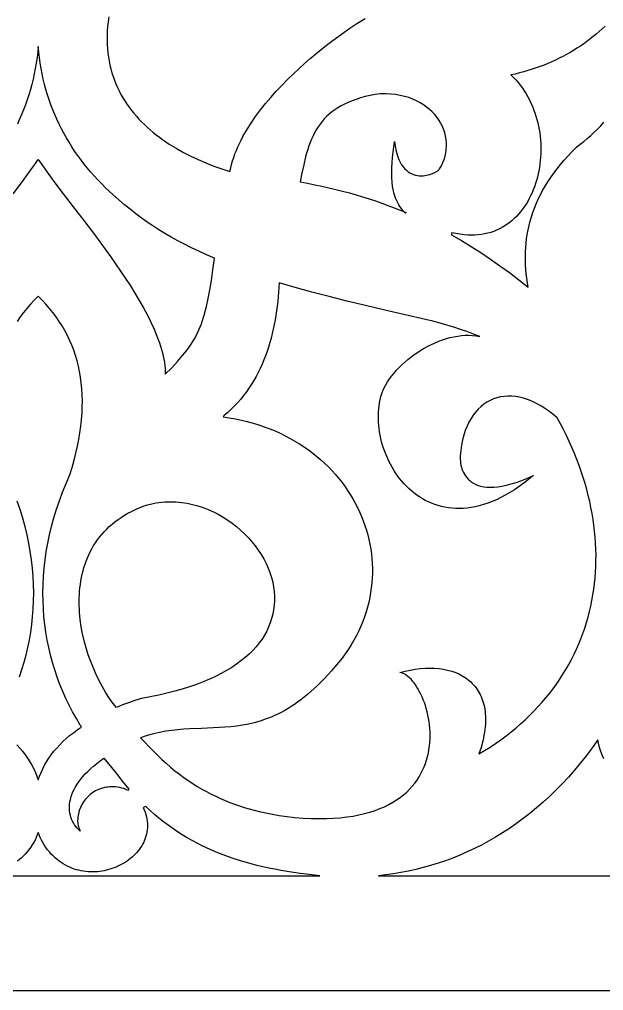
# Model space of a CAD drawing. Extents: x -53 to 63, y 3 to 43.
# Drawn here: x 21.28 to 35.28, y 2.79 to 26.06 of the extents above; entities that cross this region are included whole.
import ezdxf

# ---------------------------------------------------------------- set-up
doc = ezdxf.new("R2010")
doc.units = 0
doc.header["$MEASUREMENT"] = 0
doc.layers.add('LAYER_1', color=18, linetype='CONTINUOUS')

msp = doc.modelspace()

# ---------------------------------------------------------------- linework, layer by layer
at = {"layer": 'LAYER_1'}
for points in [[(23.424, 26.123), (23.408, 26.009), (23.397, 25.897), (23.389, 25.786), (23.385, 25.678), (23.385, 25.571), (23.388, 25.467), (23.394, 25.364), (23.404, 25.263), (23.417, 25.164), (23.433, 25.066), (23.453, 24.971), (23.476, 24.877), (23.501, 24.785), (23.53, 24.694), (23.562, 24.606), (23.596, 24.519), (23.634, 24.434), (23.674, 24.351), (23.716, 24.269), (23.762, 24.189), (23.81, 24.111), (23.86, 24.035), (23.913, 23.96), (23.968, 23.886), (24.026, 23.815), (24.086, 23.745), (24.148, 23.676), (24.212, 23.609), (24.278, 23.544), (24.346, 23.48), (24.417, 23.418), (24.489, 23.358), (24.563, 23.299), (24.638, 23.241), (24.716, 23.185), (24.795, 23.13), (24.875, 23.077), (25.041, 22.976), (25.212, 22.88), (25.388, 22.789), (25.569, 22.705), (25.753, 22.625), (25.942, 22.552), (26.133, 22.483), (26.327, 22.42), (26.345, 22.505), (26.366, 22.589), (26.39, 22.674), (26.418, 22.758), (26.448, 22.842), (26.481, 22.926), (26.517, 23.009), (26.555, 23.093), (26.596, 23.175), (26.639, 23.257), (26.685, 23.339), (26.732, 23.42), (26.834, 23.581), (26.943, 23.739), (27.058, 23.895), (27.179, 24.048), (27.305, 24.197), (27.435, 24.343), (27.568, 24.485), (27.704, 24.622), (27.84, 24.756), (27.978, 24.884), (28.115, 25.008), (28.251, 25.127), (28.385, 25.24), (28.516, 25.347), (28.644, 25.449), (28.767, 25.544), (28.997, 25.714), (29.198, 25.855), (29.364, 25.966), (29.488, 26.043), (29.563, 26.086)], [(35.312, 25.903), (35.243, 25.839), (35.173, 25.776), (35.102, 25.715), (35.029, 25.654), (34.954, 25.596), (34.878, 25.538), (34.801, 25.483), (34.722, 25.428), (34.641, 25.375), (34.559, 25.324), (34.476, 25.274), (34.391, 25.226), (34.305, 25.18), (34.217, 25.135), (34.128, 25.092), (34.037, 25.05), (33.945, 25.01), (33.852, 24.972), (33.757, 24.936), (33.661, 24.902), (33.564, 24.869), (33.465, 24.838), (33.365, 24.809), (33.263, 24.782), (33.161, 24.757), (33.056, 24.734), (33.056, 24.734), (33.117, 24.675), (33.175, 24.614), (33.23, 24.551), (33.282, 24.486), (33.332, 24.42), (33.378, 24.351), (33.423, 24.281), (33.464, 24.209), (33.503, 24.135), (33.539, 24.061), (33.573, 23.985), (33.603, 23.907), (33.632, 23.829), (33.657, 23.75), (33.681, 23.67), (33.701, 23.589), (33.719, 23.508), (33.735, 23.426), (33.747, 23.344), (33.758, 23.261), (33.766, 23.178), (33.771, 23.095), (33.774, 23.012), (33.775, 22.929), (33.773, 22.847), (33.768, 22.765), (33.761, 22.683), (33.752, 22.601), (33.741, 22.52), (33.727, 22.44), (33.71, 22.361), (33.692, 22.283), (33.671, 22.206), (33.647, 22.13), (33.622, 22.055), (33.594, 21.982), (33.564, 21.91), (33.531, 21.839), (33.497, 21.771), (33.46, 21.704), (33.42, 21.639), (33.379, 21.576), (33.336, 21.515), (33.29, 21.456), (33.242, 21.4), (33.192, 21.346), (33.14, 21.294), (33.085, 21.246), (33.029, 21.199), (32.971, 21.156), (32.91, 21.116), (32.847, 21.078), (32.783, 21.044), (32.716, 21.013), (32.647, 20.986), (32.576, 20.962), (32.504, 20.941), (32.429, 20.925), (32.352, 20.911), (32.273, 20.902), (32.193, 20.897), (32.11, 20.896), (32.026, 20.899), (31.939, 20.907), (31.785, 20.926), (31.639, 20.948), (31.638, 20.926), (31.634, 20.904), (31.872, 20.767), (32.107, 20.625), (32.338, 20.477), (32.568, 20.323), (32.796, 20.164), (33.022, 19.998), (33.248, 19.828), (33.473, 19.651), (33.455, 19.756), (33.44, 19.862), (33.427, 19.967), (33.418, 20.072), (33.411, 20.178), (33.407, 20.283), (33.406, 20.388), (33.408, 20.494), (33.414, 20.599), (33.423, 20.704), (33.435, 20.809), (33.451, 20.914), (33.47, 21.019), (33.493, 21.124), (33.52, 21.229), (33.55, 21.334), (33.585, 21.439), (33.623, 21.544), (33.665, 21.649), (33.712, 21.754), (33.763, 21.858), (33.818, 21.963), (33.878, 22.067), (33.942, 22.172), (34.011, 22.276), (34.085, 22.381), (34.163, 22.485), (34.246, 22.589), (34.334, 22.694), (34.427, 22.798), (34.526, 22.902), (34.629, 23.006), (34.717, 23.073), (34.803, 23.142), (34.888, 23.213), (34.971, 23.287), (35.052, 23.362), (35.131, 23.439), (35.209, 23.519), (35.285, 23.6)], [(21.133, 21.889), (21.357, 22.185), (21.559, 22.46), (21.651, 22.59), (21.735, 22.712), (21.82, 22.59), (21.911, 22.46), (22.113, 22.185), (22.336, 21.889), (22.576, 21.576), (22.826, 21.248), (23.081, 20.91), (23.337, 20.563), (23.463, 20.387), (23.587, 20.21), (23.709, 20.033), (23.828, 19.856), (23.942, 19.678), (24.052, 19.502), (24.157, 19.326), (24.256, 19.152), (24.349, 18.979), (24.434, 18.808), (24.511, 18.64), (24.58, 18.475), (24.64, 18.313), (24.666, 18.233), (24.69, 18.154), (24.711, 18.076), (24.73, 17.999), (24.745, 17.924), (24.758, 17.849), (24.768, 17.776), (24.775, 17.703), (24.778, 17.632), (24.779, 17.563), (24.933, 17.72), (25.071, 17.869), (25.193, 18.01), (25.249, 18.078), (25.301, 18.146), (25.35, 18.213), (25.396, 18.281), (25.439, 18.348), (25.479, 18.415), (25.517, 18.484), (25.552, 18.553), (25.585, 18.624), (25.616, 18.697), (25.645, 18.771), (25.672, 18.848), (25.698, 18.927), (25.722, 19.01), (25.767, 19.185), (25.808, 19.375), (25.846, 19.584), (25.883, 19.812), (25.921, 20.064), (25.959, 20.342), (25.766, 20.426), (25.582, 20.51), (25.406, 20.593), (25.238, 20.677), (25.076, 20.761), (24.92, 20.847), (24.769, 20.934), (24.623, 21.024), (24.481, 21.115), (24.342, 21.21), (24.205, 21.308), (24.07, 21.41), (23.936, 21.516), (23.801, 21.626), (23.666, 21.741), (23.53, 21.862), (23.434, 21.95), (23.341, 22.04), (23.25, 22.131), (23.161, 22.223), (23.074, 22.317), (22.991, 22.412), (22.909, 22.509), (22.83, 22.607), (22.754, 22.707), (22.68, 22.808), (22.608, 22.911), (22.539, 23.015), (22.473, 23.12), (22.409, 23.227), (22.348, 23.336), (22.29, 23.446), (22.234, 23.557), (22.181, 23.671), (22.131, 23.785), (22.084, 23.901), (22.039, 24.019), (21.997, 24.139), (21.958, 24.259), (21.921, 24.382), (21.888, 24.506), (21.857, 24.632), (21.83, 24.759), (21.805, 24.888), (21.783, 25.018), (21.764, 25.15), (21.748, 25.284), (21.735, 25.419), (21.722, 25.284), (21.706, 25.15), (21.687, 25.018), (21.665, 24.888), (21.64, 24.759), (21.612, 24.632), (21.581, 24.506), (21.548, 24.382), (21.511, 24.259), (21.472, 24.139), (21.43, 24.019), (21.385, 23.901), (21.338, 23.785), (21.288, 23.671), (21.235, 23.557)], [(21.222, 8.684), (21.293, 8.606), (21.36, 8.527), (21.422, 8.445), (21.48, 8.363), (21.534, 8.279), (21.583, 8.193), (21.628, 8.106), (21.668, 8.019), (21.704, 7.93), (21.735, 7.841), (21.767, 7.93), (21.803, 8.019), (21.843, 8.106), (21.888, 8.193), (21.937, 8.279), (21.991, 8.363), (22.049, 8.445), (22.111, 8.527), (22.178, 8.606), (22.249, 8.684), (22.325, 8.76), (22.404, 8.833), (22.488, 8.904), (22.577, 8.973), (22.669, 9.039), (22.766, 9.103), (22.761, 9.128), (22.742, 9.154), (22.649, 9.311), (22.56, 9.47), (22.477, 9.631), (22.398, 9.796), (22.324, 9.963), (22.255, 10.132), (22.191, 10.303), (22.132, 10.477), (22.079, 10.653), (22.031, 10.832), (21.988, 11.012), (21.951, 11.194), (21.919, 11.379), (21.893, 11.565), (21.873, 11.753), (21.858, 11.942), (21.85, 12.134), (21.847, 12.327), (21.851, 12.521), (21.861, 12.717), (21.877, 12.914), (21.9, 13.113), (21.929, 13.312), (21.964, 13.513), (22.006, 13.715), (22.055, 13.918), (22.111, 14.122), (22.174, 14.327), (22.243, 14.533), (22.32, 14.739), (22.404, 14.946), (22.495, 15.154), (22.548, 15.329), (22.596, 15.501), (22.638, 15.671), (22.676, 15.837), (22.708, 16.001), (22.734, 16.162), (22.756, 16.321), (22.772, 16.476), (22.784, 16.629), (22.79, 16.779), (22.792, 16.927), (22.788, 17.072), (22.779, 17.214), (22.766, 17.354), (22.748, 17.49), (22.725, 17.625), (22.697, 17.757), (22.665, 17.886), (22.627, 18.012), (22.586, 18.136), (22.539, 18.258), (22.488, 18.377), (22.433, 18.493), (22.373, 18.607), (22.308, 18.719), (22.239, 18.828), (22.166, 18.935), (22.088, 19.039), (22.007, 19.141), (21.92, 19.24), (21.83, 19.337), (21.735, 19.432), (21.641, 19.337), (21.551, 19.24), (21.464, 19.141), (21.383, 19.039), (21.305, 18.935), (21.232, 18.828)], [(21.223, 14.533), (21.292, 14.327), (21.355, 14.122), (21.411, 13.918), (21.46, 13.715), (21.502, 13.513), (21.537, 13.312), (21.566, 13.113), (21.589, 12.914), (21.605, 12.717), (21.615, 12.521), (21.619, 12.327), (21.616, 12.134), (21.608, 11.942), (21.593, 11.753), (21.573, 11.565), (21.547, 11.379), (21.515, 11.194), (21.478, 11.012), (21.435, 10.832), (21.387, 10.653), (21.334, 10.477), (21.275, 10.303)], [(35.281, 8.347), (35.25, 8.42), (35.223, 8.495), (35.198, 8.57), (35.176, 8.647), (35.157, 8.725), (35.142, 8.803), (35.005, 8.612), (34.866, 8.428), (34.725, 8.249), (34.581, 8.077), (34.434, 7.911), (34.286, 7.75), (34.135, 7.596), (33.982, 7.448), (33.827, 7.306), (33.67, 7.169), (33.511, 7.039), (33.351, 6.914), (33.188, 6.795), (33.025, 6.681), (32.859, 6.573), (32.692, 6.471), (32.524, 6.374), (32.354, 6.282), (32.183, 6.196), (32.011, 6.116), (31.838, 6.04), (31.663, 5.97), (31.488, 5.905), (31.312, 5.845), (31.135, 5.791), (30.958, 5.741), (30.78, 5.696), (30.601, 5.657), (30.422, 5.622), (30.243, 5.592), (30.063, 5.567), (29.883, 5.546), (36.69, 5.546)], [(14.986, 5.546), (21.735, 5.546), (28.48, 5.546), (28.162, 5.581), (28.006, 5.601), (27.853, 5.623), (27.701, 5.647), (27.552, 5.672), (27.404, 5.7), (27.259, 5.729), (27.115, 5.761), (26.974, 5.795), (26.834, 5.83), (26.696, 5.869), (26.56, 5.909), (26.427, 5.952), (26.294, 5.997), (26.164, 6.045), (26.036, 6.096), (25.909, 6.149), (25.784, 6.204), (25.661, 6.263), (25.539, 6.324), (25.42, 6.388), (25.301, 6.455), (25.185, 6.525), (25.07, 6.599), (24.957, 6.675), (24.845, 6.754), (24.735, 6.837), (24.626, 6.923), (24.519, 7.013), (24.414, 7.106), (24.309, 7.202), (24.252, 7.183), (24.276, 7.127), (24.296, 7.071), (24.313, 7.015), (24.327, 6.96), (24.338, 6.905), (24.345, 6.851), (24.35, 6.798), (24.351, 6.745), (24.349, 6.693), (24.345, 6.642), (24.337, 6.592), (24.327, 6.542), (24.315, 6.494), (24.3, 6.446), (24.282, 6.399), (24.262, 6.353), (24.239, 6.308), (24.215, 6.265), (24.188, 6.222), (24.159, 6.181), (24.128, 6.14), (24.095, 6.101), (24.061, 6.064), (24.024, 6.027), (23.986, 5.992), (23.946, 5.958), (23.905, 5.926), (23.862, 5.896), (23.818, 5.866), (23.773, 5.839), (23.678, 5.788), (23.579, 5.745), (23.477, 5.708), (23.371, 5.679), (23.317, 5.667), (23.263, 5.657), (23.208, 5.649), (23.153, 5.643), (23.098, 5.64), (23.042, 5.638), (22.986, 5.639), (22.93, 5.642), (22.874, 5.647), (22.819, 5.654), (22.763, 5.664), (22.708, 5.676), (22.653, 5.69), (22.598, 5.707), (22.544, 5.727), (22.49, 5.748), (22.437, 5.773), (22.385, 5.8), (22.333, 5.83), (22.283, 5.862), (22.233, 5.898), (22.185, 5.936), (22.137, 5.976), (22.091, 6.02), (22.045, 6.066), (22.002, 6.116), (21.959, 6.17), (21.918, 6.226), (21.879, 6.283), (21.843, 6.341), (21.81, 6.4), (21.781, 6.461), (21.756, 6.522), (21.735, 6.584), (21.713, 6.522), (21.688, 6.461), (21.658, 6.4), (21.626, 6.341), (21.591, 6.283), (21.552, 6.226), (21.512, 6.17), (21.469, 6.116), (21.426, 6.066), (21.38, 6.02), (21.334, 5.976), (21.286, 5.936), (21.238, 5.898)], [(-53.042, 2.794), (63.41, 2.794)]]:
    msp.add_lwpolyline(points, dxfattribs=at)
for points in [[(30.551, 21.436), (30.536, 21.419), (30.498, 21.458), (30.463, 21.498), (30.431, 21.539), (30.401, 21.582), (30.374, 21.625), (30.349, 21.67), (30.326, 21.715), (30.305, 21.762), (30.287, 21.809), (30.27, 21.858), (30.256, 21.908), (30.243, 21.958), (30.224, 22.062), (30.211, 22.169), (30.204, 22.28), (30.202, 22.395), (30.205, 22.512), (30.212, 22.632), (30.223, 22.755), (30.236, 22.881), (30.27, 23.14), (30.283, 23.037), (30.301, 22.942), (30.323, 22.855), (30.348, 22.776), (30.376, 22.705), (30.407, 22.641), (30.441, 22.583), (30.477, 22.532), (30.515, 22.488), (30.555, 22.449), (30.597, 22.416), (30.64, 22.388), (30.684, 22.366), (30.728, 22.348), (30.773, 22.334), (30.818, 22.325), (30.864, 22.32), (30.908, 22.318), (30.953, 22.319), (30.996, 22.323), (31.038, 22.33), (31.079, 22.339), (31.118, 22.35), (31.155, 22.362), (31.222, 22.391), (31.279, 22.423), (31.302, 22.44), (31.321, 22.456), (31.337, 22.472), (31.349, 22.487), (31.392, 22.56), (31.429, 22.635), (31.459, 22.711), (31.483, 22.789), (31.5, 22.868), (31.511, 22.948), (31.516, 23.028), (31.514, 23.108), (31.507, 23.188), (31.493, 23.267), (31.474, 23.346), (31.448, 23.423), (31.417, 23.499), (31.38, 23.574), (31.337, 23.646), (31.288, 23.716), (31.234, 23.783), (31.175, 23.848), (31.11, 23.909), (31.04, 23.966), (30.964, 24.02), (30.883, 24.07), (30.797, 24.115), (30.706, 24.155), (30.611, 24.19), (30.51, 24.22), (30.404, 24.244), (30.294, 24.262), (30.178, 24.274), (30.059, 24.28), (29.934, 24.278), (29.805, 24.269), (29.683, 24.243), (29.567, 24.214), (29.457, 24.183), (29.352, 24.15), (29.253, 24.114), (29.16, 24.076), (29.072, 24.035), (28.989, 23.992), (28.911, 23.946), (28.838, 23.897), (28.769, 23.847), (28.705, 23.793), (28.644, 23.737), (28.587, 23.679), (28.535, 23.618), (28.485, 23.554), (28.439, 23.488), (28.396, 23.419), (28.356, 23.348), (28.318, 23.273), (28.284, 23.197), (28.251, 23.117), (28.221, 23.035), (28.192, 22.95), (28.165, 22.862), (28.14, 22.772), (28.094, 22.582), (28.051, 22.382), (28.01, 22.171), (28.186, 22.138), (28.359, 22.104), (28.53, 22.068), (28.698, 22.03), (28.864, 21.99), (29.027, 21.949), (29.189, 21.906), (29.348, 21.86), (29.505, 21.814), (29.66, 21.765), (29.813, 21.714), (29.964, 21.662), (30.113, 21.608), (30.261, 21.552), (30.407, 21.495)], [(27.507, 19.756), (27.493, 19.532), (27.471, 19.307), (27.443, 19.084), (27.427, 18.973), (27.408, 18.863), (27.387, 18.753), (27.364, 18.643), (27.339, 18.535), (27.312, 18.427), (27.282, 18.321), (27.25, 18.215), (27.216, 18.11), (27.179, 18.007), (27.14, 17.904), (27.097, 17.803), (27.053, 17.704), (27.005, 17.606), (26.954, 17.509), (26.901, 17.414), (26.844, 17.321), (26.784, 17.229), (26.721, 17.14), (26.655, 17.052), (26.586, 16.966), (26.513, 16.883), (26.437, 16.802), (26.357, 16.723), (26.274, 16.646), (26.187, 16.572), (26.178, 16.565), (26.173, 16.558), (26.162, 16.544), (26.312, 16.521), (26.459, 16.495), (26.603, 16.464), (26.744, 16.429), (26.883, 16.391), (27.018, 16.349), (27.151, 16.304), (27.281, 16.255), (27.407, 16.203), (27.531, 16.147), (27.652, 16.088), (27.769, 16.026), (27.884, 15.961), (27.995, 15.893), (28.103, 15.822), (28.209, 15.749), (28.31, 15.672), (28.409, 15.593), (28.504, 15.512), (28.596, 15.428), (28.685, 15.342), (28.771, 15.253), (28.853, 15.163), (28.931, 15.07), (29.006, 14.975), (29.078, 14.878), (29.146, 14.78), (29.211, 14.68), (29.272, 14.578), (29.329, 14.474), (29.383, 14.369), (29.433, 14.263), (29.479, 14.156), (29.522, 14.047), (29.561, 13.937), (29.596, 13.826), (29.628, 13.714), (29.655, 13.601), (29.679, 13.488), (29.699, 13.374), (29.715, 13.259), (29.727, 13.144), (29.735, 13.028), (29.739, 12.912), (29.739, 12.795), (29.735, 12.679), (29.726, 12.562), (29.714, 12.446), (29.697, 12.33), (29.677, 12.213), (29.652, 12.097), (29.622, 11.982), (29.589, 11.867), (29.551, 11.752), (29.509, 11.638), (29.463, 11.525), (29.412, 11.413), (29.356, 11.301), (29.297, 11.191), (29.232, 11.081), (29.164, 10.973), (29.09, 10.866), (29.012, 10.76), (28.93, 10.656), (28.844, 10.553), (28.759, 10.455), (28.675, 10.361), (28.591, 10.272), (28.508, 10.187), (28.426, 10.107), (28.345, 10.03), (28.265, 9.958), (28.185, 9.889), (28.106, 9.825), (28.027, 9.763), (27.949, 9.706), (27.872, 9.652), (27.795, 9.601), (27.719, 9.554), (27.643, 9.509), (27.568, 9.468), (27.494, 9.429), (27.419, 9.393), (27.346, 9.36), (27.272, 9.33), (27.199, 9.302), (27.055, 9.252), (26.911, 9.212), (26.769, 9.178), (26.627, 9.152), (26.487, 9.131), (26.346, 9.115), (26.207, 9.103), (26.067, 9.094), (25.928, 9.087), (25.648, 9.077), (25.366, 9.064), (25.224, 9.055), (25.081, 9.043), (24.936, 9.027), (24.79, 9.006), (24.643, 8.979), (24.493, 8.945), (24.342, 8.904), (24.188, 8.854), (24.28, 8.757), (24.383, 8.645), (24.486, 8.537), (24.59, 8.434), (24.694, 8.335), (24.799, 8.241), (24.904, 8.15), (25.009, 8.063), (25.116, 7.981), (25.222, 7.902), (25.33, 7.827), (25.438, 7.755), (25.546, 7.687), (25.656, 7.623), (25.766, 7.562), (25.876, 7.504), (25.988, 7.449), (26.1, 7.398), (26.213, 7.349), (26.326, 7.304), (26.44, 7.261), (26.556, 7.221), (26.672, 7.184), (26.788, 7.15), (26.906, 7.118), (27.025, 7.088), (27.144, 7.061), (27.264, 7.036), (27.386, 7.013), (27.508, 6.992), (27.631, 6.973), (27.88, 6.941), (28.081, 6.927), (28.274, 6.917), (28.459, 6.914), (28.637, 6.916), (28.808, 6.924), (28.971, 6.936), (29.127, 6.954), (29.276, 6.976), (29.418, 7.003), (29.553, 7.034), (29.682, 7.069), (29.804, 7.109), (29.919, 7.153), (30.029, 7.2), (30.132, 7.251), (30.23, 7.305), (30.321, 7.362), (30.407, 7.423), (30.487, 7.486), (30.562, 7.552), (30.632, 7.62), (30.696, 7.691), (30.755, 7.764), (30.809, 7.838), (30.858, 7.915), (30.903, 7.993), (30.943, 8.073), (30.979, 8.154), (31.01, 8.235), (31.037, 8.318), (31.06, 8.402), (31.08, 8.486), (31.095, 8.571), (31.107, 8.655), (31.115, 8.74), (31.12, 8.825), (31.121, 8.909), (31.12, 8.992), (31.115, 9.076), (31.108, 9.158), (31.097, 9.239), (31.085, 9.319), (31.069, 9.397), (31.052, 9.474), (31.032, 9.55), (31.01, 9.623), (30.986, 9.694), (30.96, 9.763), (30.932, 9.83), (30.903, 9.893), (30.872, 9.955), (30.84, 10.013), (30.807, 10.068), (30.773, 10.119), (30.738, 10.167), (30.702, 10.212), (30.665, 10.252), (30.628, 10.289), (30.59, 10.321), (30.552, 10.349), (30.514, 10.373), (30.476, 10.391), (30.438, 10.405), (30.4, 10.414), (30.524, 10.447), (30.646, 10.474), (30.766, 10.495), (30.885, 10.51), (31.002, 10.52), (31.116, 10.523), (31.228, 10.52), (31.336, 10.511), (31.441, 10.496), (31.543, 10.475), (31.641, 10.447), (31.735, 10.414), (31.824, 10.375), (31.909, 10.329), (31.989, 10.278), (32.026, 10.25), (32.063, 10.22), (32.098, 10.189), (32.132, 10.156), (32.164, 10.122), (32.194, 10.087), (32.223, 10.049), (32.251, 10.011), (32.277, 9.97), (32.301, 9.929), (32.324, 9.885), (32.345, 9.84), (32.364, 9.794), (32.381, 9.746), (32.396, 9.696), (32.41, 9.645), (32.422, 9.593), (32.431, 9.539), (32.439, 9.483), (32.445, 9.426), (32.448, 9.367), (32.45, 9.307), (32.449, 9.245), (32.447, 9.182), (32.442, 9.117), (32.434, 9.051), (32.425, 8.983), (32.413, 8.913), (32.399, 8.842), (32.383, 8.77), (32.342, 8.62), (32.292, 8.464), (32.429, 8.546), (32.562, 8.63), (32.692, 8.717), (32.818, 8.806), (32.941, 8.897), (33.061, 8.99), (33.177, 9.085), (33.29, 9.183), (33.399, 9.282), (33.505, 9.383), (33.607, 9.486), (33.706, 9.59), (33.802, 9.697), (33.894, 9.805), (33.983, 9.915), (34.069, 10.027), (34.151, 10.14), (34.229, 10.255), (34.304, 10.372), (34.376, 10.49), (34.445, 10.609), (34.51, 10.73), (34.571, 10.852), (34.629, 10.976), (34.684, 11.1), (34.735, 11.226), (34.783, 11.354), (34.828, 11.482), (34.869, 11.611), (34.907, 11.742), (34.941, 11.874), (34.972, 12.006), (34.999, 12.14), (35.023, 12.274), (35.044, 12.41), (35.061, 12.546), (35.075, 12.683), (35.086, 12.82), (35.093, 12.959), (35.096, 13.098), (35.097, 13.237), (35.094, 13.377), (35.087, 13.518), (35.077, 13.659), (35.064, 13.801), (35.047, 13.943), (35.027, 14.085), (35.003, 14.228), (34.976, 14.371), (34.946, 14.514), (34.912, 14.658), (34.875, 14.801), (34.835, 14.945), (34.791, 15.088), (34.743, 15.232), (34.693, 15.376), (34.638, 15.519), (34.581, 15.663), (34.52, 15.806), (34.456, 15.949), (34.388, 16.092), (34.317, 16.235), (34.242, 16.377), (34.164, 16.519), (34.063, 16.605), (33.961, 16.683), (33.86, 16.753), (33.758, 16.815), (33.658, 16.869), (33.558, 16.916), (33.459, 16.955), (33.361, 16.986), (33.264, 17.01), (33.169, 17.027), (33.076, 17.036), (32.984, 17.038), (32.895, 17.032), (32.807, 17.019), (32.723, 16.999), (32.641, 16.971), (32.561, 16.937), (32.485, 16.895), (32.412, 16.847), (32.342, 16.792), (32.276, 16.729), (32.214, 16.66), (32.156, 16.584), (32.102, 16.501), (32.052, 16.412), (32.007, 16.316), (31.966, 16.213), (31.931, 16.104), (31.9, 15.988), (31.875, 15.866), (31.856, 15.737), (31.842, 15.603), (31.841, 15.538), (31.847, 15.463), (31.853, 15.423), (31.861, 15.381), (31.871, 15.339), (31.885, 15.296), (31.901, 15.253), (31.92, 15.21), (31.943, 15.167), (31.97, 15.126), (32, 15.086), (32.034, 15.048), (32.073, 15.013), (32.116, 14.98), (32.164, 14.95), (32.217, 14.923), (32.275, 14.9), (32.338, 14.882), (32.407, 14.868), (32.482, 14.859), (32.563, 14.855), (32.65, 14.858), (32.743, 14.866), (32.844, 14.882), (32.951, 14.904), (33.065, 14.934), (33.187, 14.971), (33.316, 15.017), (33.453, 15.071), (33.599, 15.135), (33.483, 15.04), (33.368, 14.952), (33.255, 14.87), (33.144, 14.795), (33.033, 14.726), (32.924, 14.663), (32.817, 14.606), (32.71, 14.556), (32.606, 14.511), (32.503, 14.471), (32.401, 14.438), (32.301, 14.409), (32.203, 14.386), (32.106, 14.368), (32.011, 14.355), (31.917, 14.347), (31.825, 14.343), (31.735, 14.344), (31.647, 14.35), (31.561, 14.36), (31.476, 14.374), (31.393, 14.392), (31.312, 14.414), (31.233, 14.44), (31.156, 14.47), (31.081, 14.503), (31.008, 14.54), (30.937, 14.58), (30.868, 14.623), (30.801, 14.669), (30.736, 14.718), (30.673, 14.769), (30.613, 14.824), (30.555, 14.881), (30.498, 14.94), (30.445, 15.001), (30.393, 15.065), (30.344, 15.13), (30.297, 15.198), (30.252, 15.267), (30.21, 15.338), (30.17, 15.41), (30.133, 15.483), (30.098, 15.558), (30.066, 15.633), (30.036, 15.71), (30.009, 15.788), (29.984, 15.866), (29.962, 15.944), (29.942, 16.023), (29.926, 16.103), (29.912, 16.182), (29.9, 16.261), (29.892, 16.341), (29.886, 16.42), (29.883, 16.498), (29.883, 16.577), (29.886, 16.654), (29.892, 16.731), (29.9, 16.807), (29.912, 16.881), (29.927, 16.955), (29.944, 17.027), (29.965, 17.098), (29.993, 17.169), (30.025, 17.24), (30.063, 17.311), (30.105, 17.382), (30.152, 17.452), (30.203, 17.521), (30.259, 17.59), (30.317, 17.658), (30.38, 17.724), (30.446, 17.79), (30.515, 17.853), (30.587, 17.915), (30.662, 17.974), (30.739, 18.032), (30.819, 18.087), (30.901, 18.139), (30.984, 18.189), (31.069, 18.236), (31.156, 18.279), (31.244, 18.319), (31.333, 18.356), (31.422, 18.389), (31.512, 18.417), (31.603, 18.442), (31.693, 18.462), (31.784, 18.478), (31.874, 18.489), (31.963, 18.495), (32.052, 18.495), (32.14, 18.491), (32.227, 18.481), (32.312, 18.465), (32.159, 18.525), (32.004, 18.583), (31.848, 18.638), (31.689, 18.691), (31.526, 18.741), (31.36, 18.788), (31.19, 18.833), (31.015, 18.875), (30.036, 19.098), (29.574, 19.206), (29.131, 19.314), (28.703, 19.422), (28.291, 19.531), (27.893, 19.642)], [(23.608, 9.575), (23.52, 9.684), (23.479, 9.739), (23.443, 9.794), (23.358, 9.929), (23.276, 10.069), (23.198, 10.215), (23.125, 10.365), (23.056, 10.52), (22.993, 10.679), (22.935, 10.841), (22.883, 11.006), (22.838, 11.173), (22.799, 11.341), (22.767, 11.511), (22.743, 11.682), (22.726, 11.853), (22.721, 11.938), (22.718, 12.023), (22.717, 12.108), (22.718, 12.193), (22.721, 12.277), (22.726, 12.361), (22.734, 12.444), (22.744, 12.527), (22.756, 12.609), (22.771, 12.691), (22.789, 12.771), (22.809, 12.851), (22.831, 12.931), (22.856, 13.009), (22.884, 13.086), (22.914, 13.162), (22.947, 13.237), (22.983, 13.311), (23.022, 13.383), (23.063, 13.455), (23.108, 13.524), (23.155, 13.593), (23.206, 13.66), (23.259, 13.725), (23.316, 13.788), (23.375, 13.85), (23.438, 13.911), (23.504, 13.969), (23.574, 14.025), (23.647, 14.08), (23.723, 14.132), (23.802, 14.182), (23.885, 14.23), (23.972, 14.276), (24.062, 14.319), (24.155, 14.361), (24.252, 14.399), (24.353, 14.436), (24.422, 14.453), (24.491, 14.467), (24.559, 14.48), (24.628, 14.49), (24.696, 14.498), (24.764, 14.503), (24.832, 14.506), (24.9, 14.508), (24.968, 14.507), (25.035, 14.504), (25.102, 14.499), (25.169, 14.492), (25.301, 14.472), (25.431, 14.444), (25.56, 14.41), (25.686, 14.368), (25.809, 14.32), (25.93, 14.266), (26.048, 14.206), (26.163, 14.14), (26.274, 14.069), (26.381, 13.993), (26.485, 13.912), (26.584, 13.827), (26.679, 13.738), (26.769, 13.645), (26.853, 13.549), (26.933, 13.45), (27.007, 13.348), (27.076, 13.244), (27.138, 13.137), (27.194, 13.029), (27.244, 12.919), (27.287, 12.808), (27.323, 12.696), (27.352, 12.584), (27.373, 12.471), (27.387, 12.359), (27.393, 12.247), (27.393, 12.137), (27.386, 12.028), (27.373, 11.921), (27.353, 11.815), (27.327, 11.711), (27.294, 11.609), (27.255, 11.508), (27.208, 11.409), (27.155, 11.312), (27.096, 11.217), (27.029, 11.124), (26.955, 11.034), (26.875, 10.945), (26.788, 10.859), (26.694, 10.774), (26.592, 10.693), (26.484, 10.613), (26.369, 10.536), (26.246, 10.462), (26.116, 10.39), (25.98, 10.321), (25.836, 10.255), (25.684, 10.191), (25.526, 10.131), (25.36, 10.073), (25.186, 10.018), (25.006, 9.966), (24.817, 9.918), (24.622, 9.873), (24.419, 9.83), (24.208, 9.792), (24.047, 9.743), (23.899, 9.692), (23.755, 9.637)], [(23.908, 7.619), (23.879, 7.591), (23.831, 7.614), (23.784, 7.633), (23.735, 7.648), (23.687, 7.66), (23.638, 7.669), (23.588, 7.675), (23.538, 7.677), (23.487, 7.677), (23.447, 7.676), (23.406, 7.672), (23.367, 7.667), (23.327, 7.66), (23.251, 7.64), (23.177, 7.612), (23.107, 7.578), (23.04, 7.538), (22.978, 7.491), (22.92, 7.439), (22.867, 7.381), (22.82, 7.319), (22.779, 7.252), (22.744, 7.182), (22.716, 7.107), (22.705, 7.069), (22.696, 7.03), (22.689, 6.99), (22.683, 6.949), (22.68, 6.908), (22.679, 6.867), (22.683, 6.802), (22.694, 6.738), (22.712, 6.676), (22.737, 6.616), (22.7, 6.651), (22.666, 6.688), (22.634, 6.727), (22.605, 6.767), (22.579, 6.81), (22.556, 6.854), (22.536, 6.9), (22.519, 6.948), (22.505, 6.997), (22.494, 7.047), (22.487, 7.099), (22.484, 7.152), (22.484, 7.206), (22.488, 7.262), (22.496, 7.318), (22.507, 7.376), (22.523, 7.434), (22.543, 7.493), (22.566, 7.553), (22.595, 7.613), (22.628, 7.674), (22.665, 7.736), (22.707, 7.797), (22.753, 7.86), (22.805, 7.922), (22.861, 7.985), (22.922, 8.047), (22.989, 8.11), (23.06, 8.173), (23.137, 8.235), (23.22, 8.297), (23.308, 8.359), (23.603, 8), (23.755, 7.805)]]:
    msp.add_lwpolyline(points, close=True, dxfattribs=at)

doc.saveas('drawing.dxf')
